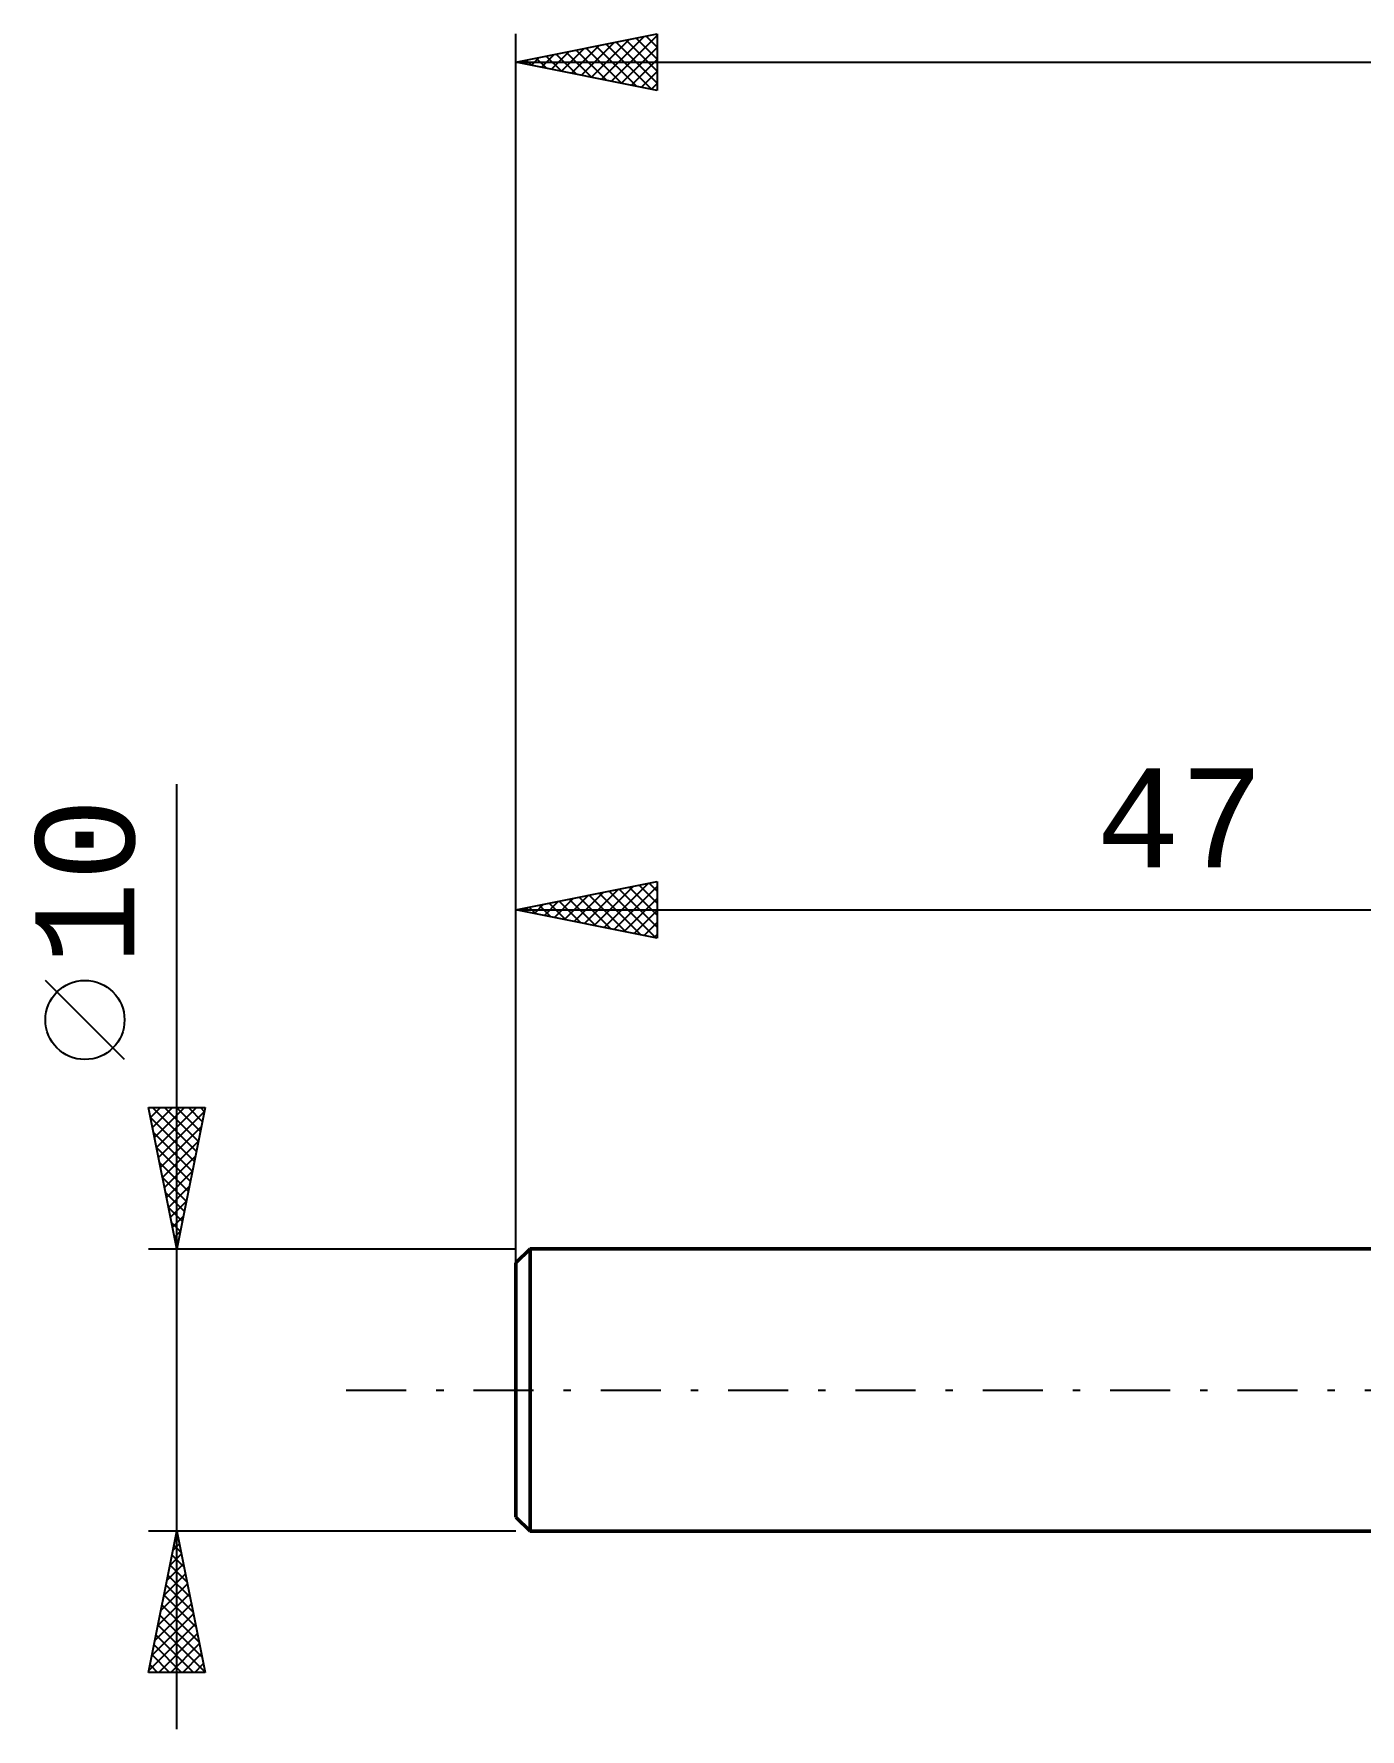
# Model space of a CAD drawing. Header units: millimetres. Extents: x -64 to 56, y -38 to 52.
# Drawn here: x -64.1 to -17.1, y -12 to 48 of the extents above; entities that cross this region are included whole.
import ezdxf
from ezdxf.enums import TextEntityAlignment as Align

# ---------------------------------------------------------------- set-up
doc = ezdxf.new("R2010")
doc.units = ezdxf.units.MM
doc.header["$LTSCALE"] = 5.3
doc.linetypes.add('LONGDASH_DASH', pattern=[0.85, 0.4, -0.2, 0.05, -0.2])
for name, color, linetype in [('SK1', 4, 'CONTINUOUS'), ('SK2', 7, 'CONTINUOUS'), ('SK4', 2, 'LONGDASH_DASH')]:
    doc.layers.add(name, color=color, linetype=linetype)
doc.styles.get("Standard").update_dxf_attribs({"font": 'Monospac821 BT'})

msp = doc.modelspace()

# ---------------------------------------------------------------- linework, layer by layer
at = {"layer": 'SK1', "color": 4, "linetype": 'CONTINUOUS', "lineweight": 50}
for p, q in [((-46.5, 5), (-47, 4.5)), ((-5.02, 5), (-46.5, 5)), ((-46.5, 5), (-46.5, -5)), ((-47, 4.5), (-47, -4.5)), ((-47, -4.5), (-46.5, -5)), ((-46.5, -5), (-5.02, -5))]:
    msp.add_line(p, q, dxfattribs=at)
at = {"layer": 'SK2', "color": 7, "linetype": 'CONTINUOUS', "lineweight": 25}
for p, q in [((-47, 3), (-47, 48)), ((-47, 47), (-42, 48)), ((-45.388, 46.678), (-44.582, 47.484)), ((-45.034, 46.607), (-44.051, 47.59)), ((-44.865, 47.427), (-43.797, 46.359)), ((-44.681, 46.536), (-43.521, 47.696)), ((-44.511, 47.498), (-43.267, 46.253)), ((-44.327, 46.465), (-42.991, 47.802)), ((-44.158, 47.568), (-42.736, 46.147)), ((-43.974, 46.395), (-42.46, 47.908)), ((-43.804, 47.639), (-42.206, 46.041)), ((-43.62, 46.324), (-42, 47.944)), ((-43.451, 47.71), (-42, 46.259)), ((-43.266, 46.253), (-42, 47.52)), ((-43.097, 47.781), (-42, 46.684)), ((-42.743, 47.851), (-42, 47.108)), ((-42.39, 47.922), (-42, 47.532)), ((-42.036, 47.993), (-42, 47.956)), ((-42, 48), (-42, 46)), ((-47, 47), (38, 47)), ((-42, 46), (-47, 47)), ((-46.986, 47.003), (-46.979, 46.996)), ((-46.802, 46.96), (-46.703, 47.059)), ((-46.633, 47.073), (-46.449, 46.89)), ((-46.448, 46.89), (-46.173, 47.165)), ((-46.279, 47.144), (-45.918, 46.784)), ((-46.095, 46.819), (-45.642, 47.271)), ((-45.925, 47.215), (-45.388, 46.678)), ((-45.741, 46.748), (-45.112, 47.378)), ((-45.572, 47.286), (-44.858, 46.572)), ((-45.218, 47.356), (-44.327, 46.465)), ((-42.913, 46.183), (-42, 47.095)), ((-42.559, 46.112), (-42, 46.671)), ((-42.206, 46.041), (-42, 46.247)), ((-59, -12), (-59, 21.45)), ((-47, 5), (-47, 18)), ((-47, 17), (-42, 18)), ((-42, 18), (-42, 16)), ((-45.639, 16.728), (-44.959, 17.408)), ((-45.285, 16.657), (-44.428, 17.514)), ((-44.932, 16.586), (-43.898, 17.62)), ((-44.762, 17.448), (-43.644, 16.329)), ((-44.578, 16.516), (-43.368, 17.726)), ((-44.409, 17.518), (-43.113, 16.223)), ((-44.225, 16.445), (-42.837, 17.833)), ((-44.055, 17.589), (-42.583, 16.117)), ((-43.871, 16.374), (-42.307, 17.939)), ((-43.702, 17.66), (-42.053, 16.011)), ((-43.518, 16.304), (-42, 17.821)), ((-43.348, 17.73), (-42, 16.382)), ((-42.995, 17.801), (-42, 16.806)), ((-42.641, 17.872), (-42, 17.231)), ((-42.288, 17.942), (-42, 17.655)), ((-47, 17), (0, 17)), ((-42, 16), (-47, 17)), ((-46.884, 17.023), (-46.826, 16.965)), ((-46.7, 16.94), (-46.55, 17.09)), ((-46.53, 17.094), (-46.295, 16.859)), ((-46.346, 16.869), (-46.019, 17.196)), ((-46.177, 17.165), (-45.765, 16.753)), ((-45.993, 16.799), (-45.489, 17.302)), ((-45.823, 17.235), (-45.235, 16.647)), ((-45.47, 17.306), (-44.704, 16.541)), ((-45.116, 17.377), (-44.174, 16.435)), ((-43.164, 16.233), (-42, 17.397)), ((-42.811, 16.162), (-42, 16.973)), ((-42.457, 16.091), (-42, 16.548)), ((-42.103, 16.021), (-42, 16.124)), ((-60.85, 11.7), (-63.65, 14.5)), ((-59, 5), (-60, 10)), ((-60, 10), (-58, 10)), ((-59.93, 9.649), (-59.579, 10)), ((-59.929, 9.646), (-58.381, 8.097)), ((-59.859, 9.296), (-59.155, 10)), ((-59.859, 10), (-58.31, 8.451)), ((-59.788, 8.942), (-58.731, 10)), ((-59.718, 8.589), (-58.307, 10)), ((-59.647, 8.235), (-58.029, 9.853)), ((-59.435, 10), (-58.239, 8.804)), ((-59.011, 10), (-58.168, 9.158)), ((-58, 10), (-59, 5)), ((-58.586, 10), (-58.098, 9.511)), ((-58.162, 10), (-58.027, 9.865)), ((-59.823, 9.116), (-58.451, 7.744)), ((-59.576, 7.882), (-58.136, 9.322)), ((-59.717, 8.585), (-58.522, 7.39)), ((-59.506, 7.528), (-58.242, 8.792)), ((-59.611, 8.055), (-58.593, 7.037)), ((-59.435, 7.175), (-58.348, 8.262)), ((-59.505, 7.525), (-58.663, 6.683)), ((-59.364, 6.821), (-58.454, 7.731)), ((-59.293, 6.467), (-58.56, 7.201)), ((-59.399, 6.994), (-58.734, 6.329)), ((-59.223, 6.114), (-58.666, 6.671)), ((-59.293, 6.464), (-58.805, 5.976)), ((-59.152, 5.76), (-58.772, 6.141)), ((-59.187, 5.934), (-58.876, 5.622)), ((-59.081, 5.407), (-58.878, 5.61)), ((-59.081, 5.403), (-58.946, 5.269)), ((-60, 5), (-47, 5)), ((-59.011, 5.053), (-58.984, 5.08)), ((-59, -5), (-60, -5)), ((-60, -10), (-59, -5)), ((-59.03, -5.148), (-58.98, -5.099)), ((-59.027, -5.134), (-58.96, -5.202)), ((-47, -5), (-59, -5)), ((-59, -5), (-58, -10)), ((-59.242, -6.209), (-58.839, -5.806)), ((-59.168, -5.842), (-58.748, -6.262)), ((-59.136, -5.678), (-58.91, -5.452)), ((-59.098, -5.488), (-58.854, -5.732)), ((-59.454, -7.269), (-58.697, -6.513)), ((-59.348, -6.739), (-58.768, -6.159)), ((-59.31, -6.549), (-58.535, -7.323)), ((-59.239, -6.195), (-58.641, -6.793)), ((-59.56, -7.8), (-58.627, -6.866)), ((-59.38, -6.902), (-58.429, -7.853)), ((-59.772, -8.86), (-58.485, -7.574)), ((-59.666, -8.33), (-58.556, -7.22)), ((-59.522, -7.609), (-58.217, -8.914)), ((-59.451, -7.256), (-58.323, -8.384)), ((-59.984, -9.921), (-58.344, -8.281)), ((-59.878, -9.391), (-58.415, -7.927)), ((-59.663, -8.316), (-58.005, -9.975)), ((-59.593, -7.963), (-58.111, -9.444)), ((-59.734, -8.67), (-58.404, -10)), ((-59.639, -10), (-58.273, -8.634)), ((-59.215, -10), (-58.202, -8.988)), ((-59.875, -9.377), (-59.252, -10)), ((-59.805, -9.023), (-58.828, -10)), ((-58.79, -10), (-58.132, -9.341)), ((-58, -10), (-60, -10)), ((-59.946, -9.731), (-59.677, -10)), ((-58.366, -10), (-58.061, -9.695))]:
    msp.add_line(p, q, dxfattribs=at)
msp.add_circle((-62.25, 13.1), 1.4, dxfattribs=at)
at = {"layer": 'SK4', "color": 2, "linetype": 'LONGDASH_DASH', "lineweight": 25}
msp.add_line((-53, 0), (44, 0), dxfattribs=at)

# ---------------------------------------------------------------- texts
at = {"layer": 'SK2', "color": 7, "linetype": 'CONTINUOUS', "lineweight": 25}
msp.add_text('47', height=3.5, dxfattribs=at).set_placement((-23.5, 18.5), align=Align.CENTER)
msp.add_text('10', height=3.5, rotation=90, dxfattribs=at).set_placement((-60.5, 18), align=Align.CENTER)

doc.saveas('drawing.dxf')
